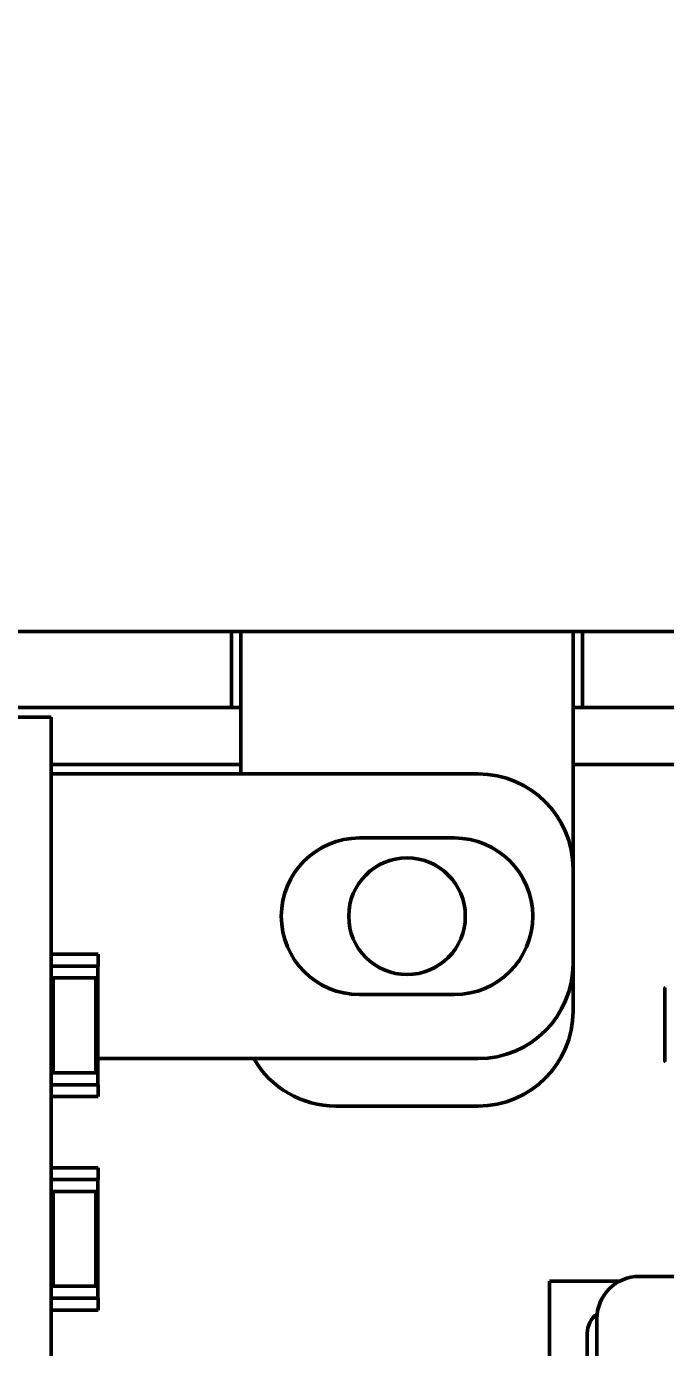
# Model space of a CAD drawing. Header units: millimetres. Extents: x 3118 to 4801, y 919 to 1849.
# Drawn here: x 3430.34 to 3443.81, y 1627.24 to 1655.08 of the extents above; entities that cross this region are included whole.
import ezdxf

# ---------------------------------------------------------------- set-up
doc = ezdxf.new("R2010")
doc.units = ezdxf.units.MM
doc.header["$LTSCALE"] = 1.8
doc.layers.add('외형선(ISO)', color=7, linetype='Continuous', lineweight=50)
doc.layers.add('치수(ISO)', color=7, linetype='Continuous', lineweight=25)
doc.styles.add('레이블 문자 (JIS)', font='')
doc.styles.get('레이블 문자 (JIS)').set_extended_font_data('Gulim')
doc.dimstyles.new('복사 대상기본값 (JIS)', dxfattribs={"dimscale": 1.5, "dimtxt": 3, "dimasz": 2, "dimexe": 1, "dimexo": 0.5, "dimgap": 0.8, "dimtad": 1, "dimdsep": 46, "dimtxsty": '레이블 문자 (JIS)', "dimblk": 'Filled-1', "dimcen": 0.09, "dimdle": 10, "dimclrd": 256, "dimclre": 256, "dimclrt": 256, "dimazin": 2, "dimtfac": 0.666667, "dimtmove": 0, "dimatfit": 3, "dimldrblk": 'OPEN', "dimfxl": 1, "dimtolj": 1, "dimtzin": 0, "dimlwd": -1, "dimlwe": -1, "dimarcsym": 0})

# ---------------------------------------------------------------- blocks, each defined once
blk = doc.blocks.new('Filled-1')
at = {"color": 0}
for p, q in [((0, 0), (-1, 0.1)), ((-1, 0.1), (-1, -0.1)), ((-1, 0), (0, 0)), ((-1, -0.1), (0, 0))]:
    blk.add_line(p, q, dxfattribs=at)
at = {"color": 0, "flags": 128}
blk.add_lwpolyline([(-1, -0.1), (0, 0), (-1, 0.1), (-1, -0.1)], dxfattribs=at)
at = {"color": 0}
blk.add_solid([(-1, -0.1), (0, 0), (-1, 0.1), (-1, -0.1)], dxfattribs=at)
blk = doc.blocks.new('*D656')
at = {"layer": 'Defpoints', "color": 0}
for p in [(3533.46, 1664.327), (3308.46, 1639.327), (3533.46, 1631.327)]:
    blk.add_point(p, dxfattribs=at)
at = {"layer": '치수(ISO)'}
for p, q in [((3308.46, 1640.077), (3308.46, 1665.827)), ((3533.46, 1632.077), (3533.46, 1665.827)), ((3311.46, 1664.327), (3530.46, 1664.327))]:
    blk.add_line(p, q, dxfattribs=at)
at = {"layer": '치수(ISO)', "linetype": 'ByBlock', "xscale": 3, "yscale": 3, "zscale": 3, "rotation": 180}
blk.add_blockref('Filled-1', (3308.46, 1664.327), dxfattribs=at)
at = {"layer": '치수(ISO)', "linetype": 'ByBlock', "xscale": 3, "yscale": 3, "zscale": 3}
blk.add_blockref('Filled-1', (3533.46, 1664.327), dxfattribs=at)
at = {"layer": '치수(ISO)', "insert": (3420.98, 1682.707), "char_height": 15, "attachment_point": 2, "style": '레이블 문자 (JIS)'}
blk.add_mtext('\\A1;225', dxfattribs=at)
blk = doc.blocks.new('_Open')
at = {"color": 0, "linetype": 'ByBlock', "lineweight": -2}
for p, q in [((-1, 0.1667), (0, 0)), ((-1, -0.1667), (0, 0)), ((0, 0), (-1, 0))]:
    blk.add_line(p, q, dxfattribs=at)

msp = doc.modelspace()

# ---------------------------------------------------------------- linework, layer by layer
at = {"layer": '외형선(ISO)'}
for p, q in [((3434.66, 1642.327), (3418.46, 1642.327)), ((3434.66, 1642.327), (3434.86, 1642.327)), ((3434.66, 1640.727), (3434.66, 1642.327)), ((3434.86, 1640.727), (3434.86, 1642.327)), ((3441.86, 1642.327), (3434.86, 1642.327)), ((3441.86, 1642.327), (3441.86, 1640.727)), ((3441.86, 1642.327), (3442.06, 1642.327)), ((3458.26, 1642.327), (3442.06, 1642.327)), ((3442.06, 1642.327), (3442.06, 1640.727)), ((3434.66, 1640.727), (3418.46, 1640.727)), ((3430.86, 1640.527), (3429.26, 1640.527)), ((3430.86, 1640.527), (3430.86, 1561.327)), ((3434.86, 1640.727), (3434.66, 1640.727)), ((3434.86, 1640.727), (3434.86, 1639.327)), ((3441.86, 1637.327), (3441.86, 1640.727)), ((3442.06, 1640.727), (3441.86, 1640.727)), ((3458.26, 1640.727), (3442.06, 1640.727)), ((3434.86, 1639.527), (3430.86, 1639.527)), ((3452.463, 1639.527), (3441.86, 1639.527)), ((3430.86, 1639.327), (3439.86, 1639.327)), ((3437.36, 1637.977), (3439.36, 1637.977)), ((3441.86, 1635.327), (3441.86, 1637.327)), ((3431.847, 1635.527), (3430.86, 1635.527)), ((3431.847, 1635.277), (3431.847, 1635.527)), ((3430.86, 1635.277), (3431.847, 1635.277)), ((3431.84, 1632.777), (3431.84, 1635.277)), ((3441.86, 1634.327), (3441.86, 1635.327)), ((3431.8, 1635.027), (3430.9, 1635.027)), ((3430.9, 1635.027), (3430.9, 1634.277)), ((3431.8, 1635.027), (3431.8, 1634.277)), ((3439.36, 1634.677), (3437.36, 1634.677)), ((3443.792, 1634.808), (3443.792, 1634.808)), ((3443.792, 1634.807), (3443.792, 1634.808)), ((3443.792, 1633.28), (3443.792, 1634.807)), ((3430.9, 1633.777), (3430.9, 1634.277)), ((3431.8, 1633.777), (3431.8, 1634.277)), ((3430.9, 1633.777), (3430.9, 1633.027)), ((3431.8, 1633.777), (3431.8, 1633.027)), ((3431.84, 1633.327), (3439.86, 1633.327)), ((3431.8, 1633.027), (3430.9, 1633.027)), ((3431.847, 1632.777), (3430.86, 1632.777)), ((3431.847, 1632.527), (3431.847, 1632.777)), ((3430.86, 1632.527), (3431.847, 1632.527)), ((3436.86, 1632.327), (3439.86, 1632.327)), ((3431.847, 1631.027), (3430.86, 1631.027)), ((3431.847, 1630.777), (3431.847, 1631.027)), ((3430.86, 1630.777), (3431.847, 1630.777)), ((3431.84, 1628.277), (3431.84, 1630.777)), ((3431.8, 1630.527), (3430.9, 1630.527)), ((3430.9, 1630.527), (3430.9, 1629.777)), ((3431.8, 1630.527), (3431.8, 1629.777)), ((3430.9, 1629.277), (3430.9, 1629.777)), ((3431.8, 1629.277), (3431.8, 1629.777)), ((3430.9, 1629.277), (3430.9, 1628.527)), ((3431.8, 1629.277), (3431.8, 1628.527)), ((3431.8, 1628.527), (3430.9, 1628.527)), ((3441.36, 1628.637), (3442.847, 1628.637)), ((3441.36, 1625.362), (3441.36, 1628.637)), ((3444.11, 1628.737), (3443.26, 1628.737)), ((3431.847, 1628.277), (3430.86, 1628.277)), ((3431.847, 1628.027), (3431.847, 1628.277)), ((3430.86, 1628.027), (3431.847, 1628.027)), ((3442.36, 1625.687), (3442.36, 1627.837)), ((3442.16, 1627.537), (3442.16, 1627.037))]:
    msp.add_line(p, q, dxfattribs=at)
msp.add_circle((3438.36, 1636.327), 1.229, dxfattribs=at)
for centre, radius, start, end in [((3439.86, 1637.327), 2, 0, 90), ((3437.36, 1636.327), 1.65, 90, 270), ((3439.36, 1636.327), 1.65, 270, 90), ((3439.86, 1635.327), 2, 270, 0), ((3443.812, 1634.808), 0.02, 95, 180), ((3439.86, 1634.327), 2, 270, 0), ((3436.86, 1634.327), 2, 210, 270), ((3443.812, 1633.28), 0.02, 180, 265), ((3443.26, 1627.837), 0.9, 90, 180), ((3442.66, 1627.537), 0.5, 126.0029, 180)]:
    msp.add_arc(centre, radius, start, end, dxfattribs=at)

# ---------------------------------------------------------------- dimensions: what is measured, and where the dimension line sits
at = {"layer": '치수(ISO)'}
dim = msp.add_linear_dim(base=(3533.46, 1664.327), p1=(3308.46, 1639.327), p2=(3533.46, 1631.327), angle=180, dimstyle='복사 대상기본값 (JIS)', override={"dimtxt": 10, "dimgap": 2, "dimtxsty": '레이블 문자 (JIS)', "dimtofl": 0, "dimatfit": 1, "dimldrblk": 'Open'}, dxfattribs=at)
dim.commit()
dim.dimension.update_dxf_attribs({"geometry": '*D656', "text_midpoint": (3420.98, 1664.327), "dimtype": 160})

doc.saveas('drawing.dxf')
